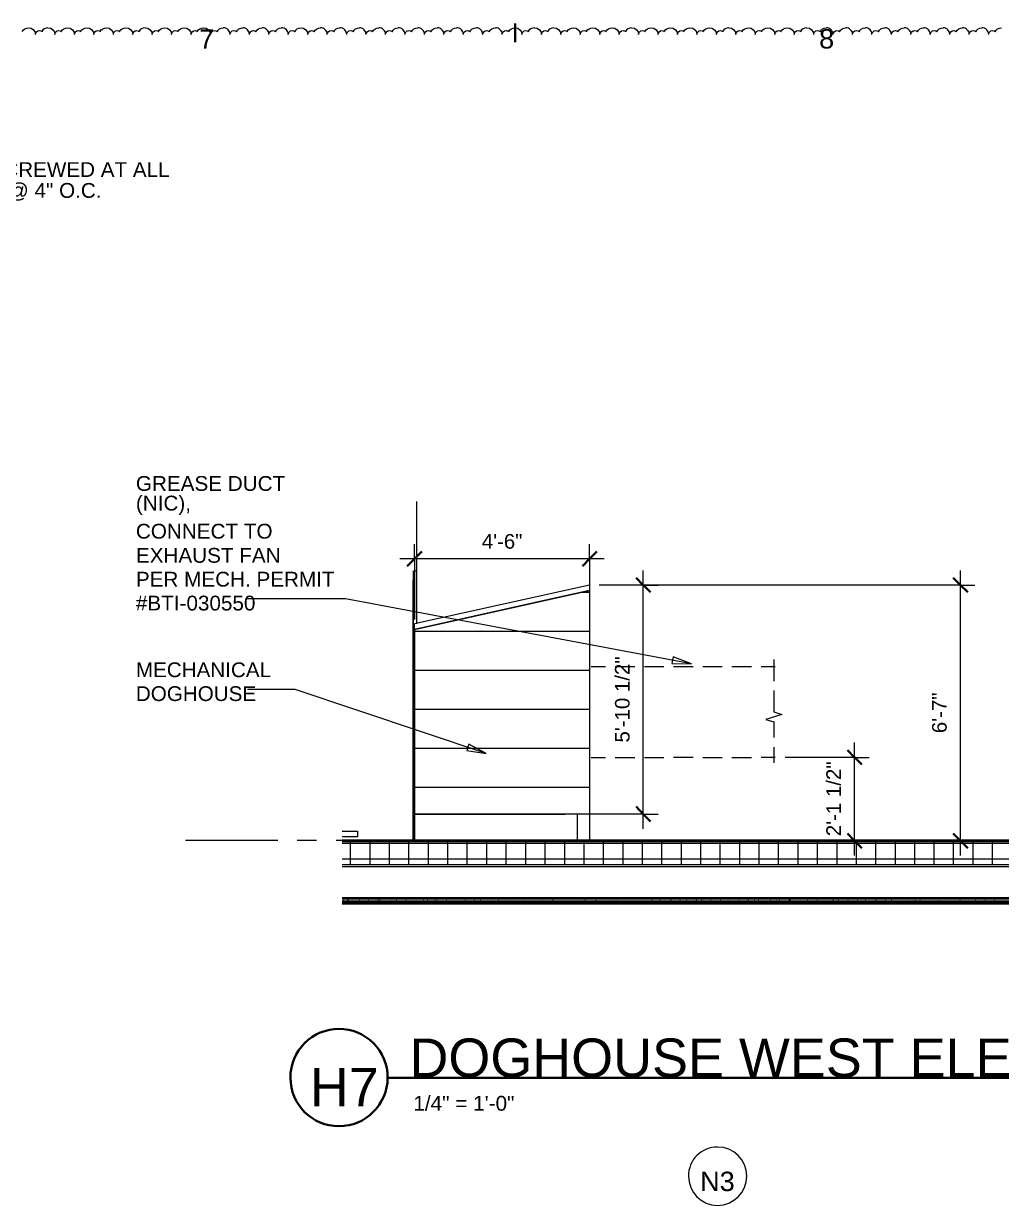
# Model space of a CAD drawing. Header units: inches. Extents: x -293 to 39679, y -468 to 488.
# Drawn here: x 522.5 to 574, y 425.9 to 488 of the extents above; entities that cross this region are included whole.
import ezdxf

# ---------------------------------------------------------------- set-up
doc = ezdxf.new("R2010")
doc.units = ezdxf.units.IN
doc.header["$MEASUREMENT"] = 0
doc.layers.add('PDF_Geometry', color=7, linetype='Continuous')
doc.layers.add('PDF_Text', color=7, linetype='Continuous')
doc.styles.add('PDF Arial', font='arial.ttf')

msp = doc.modelspace()

# ---------------------------------------------------------------- linework, layer by layer
at = {"layer": 'PDF_Geometry', "lineweight": 40}
for points in [[(548.39304, 488.04051), (548.39304, 487.05797)], [(543.09826, 459.89569), (542.70369, 459.514)], [(543.09944, 459.89591), (543.48169, 460.27816)], [(552.30718, 459.89569), (551.92549, 459.514)], [(552.30726, 459.89591), (552.68951, 460.27816)], [(555.13087, 458.51764), (554.74903, 458.89949)], [(571.81603, 458.51892), (571.43355, 458.89976)], [(555.13302, 458.51925), (555.51431, 458.13795)], [(571.81711, 458.51894), (572.1985, 458.13755)], [(566.25022, 449.45959), (565.86773, 449.84208)], [(566.25124, 449.46055), (566.63269, 449.07909)], [(555.13194, 446.47321), (554.75043, 446.86852)], [(555.13231, 446.47258), (555.51441, 446.09049)], [(566.25022, 445.06811), (565.86773, 445.44901)], [(566.25124, 445.06744), (566.63269, 444.68599)], [(571.81603, 445.06667), (571.43355, 445.44916)], [(571.81711, 445.06703), (572.1985, 444.68564)], [(541.67943, 432.61137), (587.73519, 432.61137)]]:
    msp.add_lwpolyline(points, dxfattribs=at)
at = {"layer": 'PDF_Geometry', "lineweight": 18}
for points in [[(523.15466, 487.46578), (523.15466, 487.46578)], [(523.15516, 487.46657), (523.15516, 487.46657)], [(524.1774, 487.46657), (524.1774, 487.46657)], [(524.17744, 487.46578), (524.17744, 487.46578)], [(525.20021, 487.46578), (525.20021, 487.46578)], [(525.20143, 487.46657), (525.20143, 487.46657)], [(526.22298, 487.46578), (526.22298, 487.46578)], [(526.22367, 487.46657), (526.22367, 487.46657)], [(527.24575, 487.46578), (527.24575, 487.46578)], [(527.2477, 487.46657), (527.2477, 487.46657)], [(528.26995, 487.46657), (528.26995, 487.46657)], [(528.2703, 487.46578), (528.2703, 487.46578)], [(529.29307, 487.46578), (529.29307, 487.46578)], [(529.29397, 487.46657), (529.29397, 487.46657)], [(530.31584, 487.46578), (530.31584, 487.46578)], [(530.31622, 487.46657), (530.31622, 487.46657)], [(531.33861, 487.46578), (531.33861, 487.46578)], [(531.34025, 487.46657), (531.34025, 487.46657)], [(532.36138, 487.46578), (532.36138, 487.46578)], [(532.36249, 487.46657), (532.36249, 487.46657)], [(533.38594, 487.46578), (533.38594, 487.46578)], [(533.38652, 487.46657), (533.38652, 487.46657)], [(534.40871, 487.46578), (534.40871, 487.46578)], [(534.40877, 487.46657), (534.40877, 487.46657)], [(535.43148, 487.46578), (535.43148, 487.46578)], [(535.43279, 487.46657), (535.43279, 487.46657)], [(536.45425, 487.46578), (536.45425, 487.46578)], [(536.45504, 487.46657), (536.45504, 487.46657)], [(537.4788, 487.46578), (537.4788, 487.46578)], [(537.47907, 487.46657), (537.47907, 487.46657)], [(538.50131, 487.46657), (538.50131, 487.46657)], [(538.50157, 487.46578), (538.50157, 487.46578)], [(539.52434, 487.46578), (539.52434, 487.46578)], [(539.52534, 487.46657), (539.52534, 487.46657)], [(540.54711, 487.46578), (540.54711, 487.46578)], [(540.54759, 487.46657), (540.54759, 487.46657)], [(541.56989, 487.46578), (541.56989, 487.46578)], [(541.57161, 487.46657), (541.57161, 487.46657)], [(542.59386, 487.46657), (542.59386, 487.46657)], [(542.59444, 487.46578), (542.59444, 487.46578)], [(543.61721, 487.46578), (543.61721, 487.46578)], [(543.61789, 487.46657), (543.61789, 487.46657)], [(544.63998, 487.46578), (544.63998, 487.46578)], [(544.64013, 487.46657), (544.64013, 487.46657)], [(545.66275, 487.46578), (545.66275, 487.46578)], [(545.66416, 487.46657), (545.66416, 487.46657)], [(546.68552, 487.46578), (546.68552, 487.46578)], [(546.68641, 487.46657), (546.68641, 487.46657)], [(547.71007, 487.46578), (547.71007, 487.46578)], [(547.71043, 487.46657), (547.71043, 487.46657)], [(548.74693, 487.46657), (548.74693, 487.46657)], [(548.7471, 487.46578), (548.7471, 487.46578)], [(549.76987, 487.46578), (549.76987, 487.46578)], [(549.77095, 487.46657), (549.77095, 487.46657)], [(550.79264, 487.46578), (550.79264, 487.46578)], [(550.7932, 487.46657), (550.7932, 487.46657)], [(551.81541, 487.46578), (551.81541, 487.46578)], [(551.81723, 487.46657), (551.81723, 487.46657)], [(552.83818, 487.46578), (552.83818, 487.46578)], [(552.83947, 487.46657), (552.83947, 487.46657)], [(553.86273, 487.46578), (553.86273, 487.46578)], [(553.8635, 487.46657), (553.8635, 487.46657)], [(554.88551, 487.46578), (554.88551, 487.46578)], [(554.88575, 487.46657), (554.88575, 487.46657)], [(555.90828, 487.46578), (555.90828, 487.46578)], [(555.90977, 487.46657), (555.90977, 487.46657)], [(556.93105, 487.46578), (556.93105, 487.46578)], [(556.93202, 487.46657), (556.93202, 487.46657)], [(557.95382, 487.46578), (557.95382, 487.46578)], [(557.95605, 487.46657), (557.95605, 487.46657)], [(558.97829, 487.46657), (558.97829, 487.46657)], [(558.97837, 487.46578), (558.97837, 487.46578)], [(560.00114, 487.46578), (560.00114, 487.46578)], [(560.00232, 487.46657), (560.00232, 487.46657)], [(561.02391, 487.46578), (561.02391, 487.46578)], [(561.02457, 487.46657), (561.02457, 487.46657)], [(562.04668, 487.46578), (562.04668, 487.46578)], [(562.04859, 487.46657), (562.04859, 487.46657)], [(563.07084, 487.46657), (563.07084, 487.46657)], [(563.07124, 487.46578), (563.07124, 487.46578)], [(564.09401, 487.46578), (564.09401, 487.46578)], [(564.09487, 487.46657), (564.09487, 487.46657)], [(565.11678, 487.46578), (565.11678, 487.46578)], [(565.11711, 487.46657), (565.11711, 487.46657)], [(566.13955, 487.46578), (566.13955, 487.46578)], [(566.14114, 487.46657), (566.14114, 487.46657)], [(567.16232, 487.46578), (567.16232, 487.46578)], [(567.16339, 487.46657), (567.16339, 487.46657)], [(568.18687, 487.46578), (568.18687, 487.46578)], [(568.18741, 487.46657), (568.18741, 487.46657)], [(569.20964, 487.46578), (569.20964, 487.46578)], [(569.20966, 487.46657), (569.20966, 487.46657)], [(570.23241, 487.46578), (570.23241, 487.46578)], [(570.23369, 487.46657), (570.23369, 487.46657)], [(571.25518, 487.46578), (571.25518, 487.46578)], [(571.25593, 487.46657), (571.25593, 487.46657)], [(572.27796, 487.46578), (572.27796, 487.46578)], [(572.27996, 487.46657), (572.27996, 487.46657)], [(573.30221, 487.46657), (573.30221, 487.46657)], [(573.30251, 487.46578), (573.30251, 487.46578)], [(543.19509, 462.91106), (543.19509, 456.4845)], [(543.09961, 456.1856), (552.30779, 458.23239)], [(552.30857, 458.51925), (543.09988, 456.4734)], [(552.30779, 458.23239), (551.02594, 457.96034)], [(552.30779, 458.23239), (552.30779, 446.47332)], [(552.30857, 458.51925), (552.30857, 458.23248)], [(551.02576, 457.95888), (543.09974, 456.186)], [(543.09849, 456.18515), (543.09849, 456.47126)], [(543.10092, 456.18663), (543.10092, 446.47272)], [(552.30773, 454.20758), (552.30773, 449.43346)], [(551.66568, 446.47148), (543.09884, 446.47148)], [(543.09884, 446.47148), (543.09884, 445.0671)], [(543.09884, 446.47148), (551.02386, 446.47148)], [(552.30751, 446.47148), (551.02386, 446.47148)], [(551.66568, 445.0671), (551.66568, 446.47148)], [(552.30751, 446.47148), (552.30751, 445.0671)], [(539.29406, 445.58646), (540.09959, 445.58646)], [(540.09959, 445.58646), (540.09959, 445.28648)], [(540.09859, 445.28627), (539.29405, 445.28627)], [(585.73083, 445.05407), (539.29412, 445.05407)], [(585.73083, 445.01279), (539.29412, 445.01279)], [(585.73083, 443.8123), (539.29412, 443.8123)], [(585.73083, 443.70394), (539.29412, 443.70394)], [(585.73083, 442.08035), (539.29412, 442.08035)], [(585.73083, 441.99779), (539.29412, 441.99779)], [(585.73083, 441.88944), (539.29412, 441.88944)]]:
    msp.add_lwpolyline(points, dxfattribs=at)
at = {"layer": 'PDF_Geometry', "lineweight": 9}
for points in [[(543.09962, 459.89663), (543.09962, 460.66063)], [(552.30791, 459.89663), (552.30791, 460.66063)], [(553.07056, 459.89569), (542.322, 459.89569)], [(543.09826, 459.89569), (543.09826, 456.70365)], [(552.30718, 459.89569), (552.30718, 454.72594)], [(543.03172, 445.10746), (543.03172, 459.26862)], [(543.03172, 459.26862), (543.1956, 459.26862)], [(543.1956, 459.26862), (543.1956, 456.48587)], [(555.13139, 445.70815), (555.13139, 459.28196)], [(571.81603, 444.30334), (571.81603, 459.28224)], [(543.03069, 445.10785), (543.03069, 458.76385)], [(571.81603, 458.51892), (552.8129, 458.51892)], [(555.13302, 458.51925), (552.81322, 458.51925)], [(555.13302, 458.51925), (555.91002, 458.51925)], [(571.81709, 458.51953), (572.58097, 458.51953)], [(538.47309, 457.79433), (534.27135, 457.79433)], [(539.47001, 457.79433), (538.47309, 457.79433)], [(557.66852, 454.38341), (539.47001, 457.79433)], [(535.19991, 453.03349), (534.31376, 453.03349)], [(536.80911, 453.03349), (535.19991, 453.03349)], [(546.86421, 449.66453), (536.80911, 453.03349)], [(566.25022, 444.30313), (566.25022, 450.23738)], [(566.25022, 449.45959), (562.59493, 449.45959)], [(566.24892, 449.45828), (567.01293, 449.45828)], [(555.13194, 446.47321), (552.17177, 446.47321)], [(555.13252, 446.47329), (555.91022, 446.47329)], [(531.03937, 445.10838), (535.89663, 445.10838)], [(536.91946, 445.10838), (537.94228, 445.10838)], [(538.96662, 445.10838), (543.0579, 445.10838)], [(543.03207, 445.10838), (543.09894, 445.10838)], [(543.03207, 445.10838), (543.09894, 445.10838)], [(544.08224, 445.10838), (545.10507, 445.10838)], [(546.12789, 445.10838), (550.22069, 445.10838)], [(551.24351, 445.10838), (552.26633, 445.10838)], [(553.29005, 445.10778), (557.38228, 445.10778)], [(558.40564, 445.10681), (559.42804, 445.10681)], [(560.46533, 445.10864), (564.55802, 445.10864)], [(565.58135, 445.10734), (566.60378, 445.10734)], [(566.25022, 445.06811), (566.22301, 445.06811)], [(566.24892, 445.06681), (567.01293, 445.06681)], [(567.62737, 445.1085), (571.72041, 445.1085)], [(571.81603, 445.06667), (571.78824, 445.06667)], [(571.81709, 445.06801), (572.58097, 445.06801)], [(572.7437, 445.10798), (573.76618, 445.10798)]]:
    msp.add_lwpolyline(points, dxfattribs=at)
at = {"layer": 'PDF_Geometry', "color": 8, "lineweight": 9, "true_color": 0x7f7f7f}
for points in [[(551.83014, 458.13678), (552.30846, 458.13678)], [(543.10039, 456.09101), (551.02672, 456.09101)], [(551.02672, 456.09101), (552.30916, 456.09101)], [(543.09868, 454.04303), (551.02526, 454.04303)], [(551.02526, 454.04303), (552.30699, 454.04303)], [(543.09873, 451.99726), (551.0246, 451.99726)], [(551.0246, 451.99726), (552.30705, 451.99726)], [(543.1007, 449.93816), (551.02601, 449.93816)], [(551.02601, 449.93816), (552.30893, 449.93816)], [(543.09876, 447.89017), (551.02434, 447.89017)], [(551.02434, 447.89017), (552.30609, 447.89017)]]:
    msp.add_lwpolyline(points, dxfattribs=at)
at = {"layer": 'PDF_Geometry', "lineweight": 9}
for points in [[(557.66787, 454.38447), (556.69997, 454.75237), (556.63207, 454.39711)], [(546.86481, 449.66448), (545.95141, 450.15608), (545.84131, 449.81491)]]:
    msp.add_lwpolyline(points, close=True, dxfattribs=at)
at = {"layer": 'PDF_Geometry', "color": 253, "lineweight": 9, "true_color": 0xa9a9a9}
for points in [[(561.99401, 454.60339), (561.99401, 453.47035)], [(552.38854, 454.23426), (553.14019, 454.23426)], [(553.65862, 454.23426), (554.6813, 454.23426)], [(555.18555, 454.23426), (556.20823, 454.23426)], [(556.72666, 454.23426), (557.75092, 454.23426)], [(558.25517, 454.23426), (559.27785, 454.23426)], [(559.79628, 454.23426), (560.82054, 454.23426)], [(561.32479, 454.23426), (562.07486, 454.23426)], [(561.99414, 452.96638), (561.99414, 451.84706)], [(561.99404, 451.84816), (562.41664, 451.71097)], [(561.57066, 451.45192), (561.99414, 451.32912)], [(562.41664, 451.71097), (561.57143, 451.45236)], [(561.99414, 451.32912), (561.99414, 450.5105)], [(561.99414, 449.99256), (561.99414, 449.17393)], [(552.38897, 449.46007), (553.14057, 449.46007)], [(553.65864, 449.46007), (554.68087, 449.46007)], [(555.18657, 449.46007), (556.2088, 449.46007)], [(556.72801, 449.4605), (557.75141, 449.4605)], [(558.2557, 449.45994), (559.27906, 449.45994)], [(559.79675, 449.45889), (560.82005, 449.45889)], [(561.32682, 449.46096), (562.07642, 449.46096)]]:
    msp.add_lwpolyline(points, dxfattribs=at)
at = {"layer": 'PDF_Geometry', "lineweight": 53}
for points in [[(539.29412, 445.06783), (585.73083, 445.06783)], [(585.73083, 441.79312), (539.29412, 441.79312)]]:
    msp.add_lwpolyline(points, dxfattribs=at)
at = {"layer": 'PDF_Geometry', "color": 250, "lineweight": 9, "true_color": 0x191919}
for points in [[(585.73083, 444.93196), (539.29412, 444.93196)], [(539.73026, 443.81258), (539.73026, 445.01276)], [(540.75268, 443.81258), (540.75268, 445.01276)], [(541.77663, 443.81258), (541.77663, 445.01276)], [(542.79905, 443.81258), (542.79905, 445.01276)], [(543.823, 443.81258), (543.823, 445.01276)], [(544.84543, 443.81258), (544.84543, 445.01276)], [(545.86937, 443.81258), (545.86937, 445.01276)], [(546.8918, 443.81258), (546.8918, 445.01276)], [(547.91574, 443.81258), (547.91574, 445.01276)], [(548.95184, 443.81258), (548.95184, 445.01276)], [(549.97579, 443.81258), (549.97579, 445.01276)], [(550.99822, 443.81258), (550.99822, 445.01276)], [(552.02064, 443.81258), (552.02064, 445.01276)], [(553.04393, 443.81179), (553.04393, 445.01209)], [(554.06681, 443.812), (554.06681, 445.01115)], [(555.08969, 443.81149), (555.08969, 445.01098)], [(556.1148, 443.81255), (556.1148, 445.01389)], [(557.13768, 443.81244), (557.13768, 445.01405)], [(558.16056, 443.81191), (558.16056, 445.01375)], [(559.18344, 443.81262), (559.18344, 445.01309)], [(560.20632, 443.81154), (560.20632, 445.01217)], [(561.22921, 443.8119), (561.22921, 445.01264)], [(562.25209, 443.81224), (562.25209, 445.01147)], [(563.27497, 443.81106), (563.27497, 445.0119)], [(564.30007, 443.81373), (564.30007, 445.01299)], [(565.32296, 443.81294), (565.32296, 445.01375)], [(566.34584, 443.81248), (566.34584, 445.01321)], [(567.36872, 443.81245), (567.36872, 445.01307)], [(568.3916, 443.81134), (568.3916, 445.0118)], [(569.41448, 443.81245), (569.41448, 445.01272)], [(570.43737, 443.81102), (570.43737, 445.01269)], [(571.46025, 443.81201), (571.46025, 445.01179)], [(572.48535, 443.81266), (572.48535, 445.01378)], [(573.50823, 443.8122), (573.50823, 445.01299)], [(585.73083, 444.11328), (539.29412, 444.11328)]]:
    msp.add_lwpolyline(points, dxfattribs=at)
at = {"layer": 'PDF_Geometry', "color": 250, "lineweight": 9, "true_color": 0x1e1e1e}
for points in [[(539.36118, 441.98414), (539.37469, 441.98414)], [(539.5247, 441.81959), (539.5382, 441.81959)], [(539.60802, 441.95729), (539.60802, 441.9708)], [(539.71673, 441.88852), (539.71673, 441.87502)], [(540.01508, 441.81959), (540.02857, 441.81959)], [(540.05782, 441.835), (540.05782, 441.8485)], [(540.08563, 441.86184), (540.08563, 441.86184)], [(540.18053, 441.98414), (540.19403, 441.98414)], [(540.50695, 441.81959), (540.52045, 441.81959)], [(540.67123, 441.98414), (540.68474, 441.98414)], [(541.16194, 441.98414), (541.17544, 441.98414)], [(541.27189, 441.94411), (541.25839, 441.93061)], [(541.29785, 441.98397), (541.28435, 441.99748)], [(541.4892, 441.81959), (541.5027, 441.81959)], [(541.48995, 441.99748), (541.48995, 441.99748)], [(541.88645, 441.94395), (541.88645, 441.95746)], [(541.97957, 441.81959), (541.99307, 441.81959)], [(542.1033, 441.88852), (542.1033, 441.88852)], [(542.1033, 441.88852), (542.1033, 441.88852)], [(542.14303, 441.81959), (542.12954, 441.80609)], [(542.14485, 441.98414), (542.15835, 441.98414)], [(542.30799, 441.81959), (542.32149, 441.81959)], [(542.36337, 441.87518), (542.36337, 441.86168)], [(542.58013, 441.92855), (542.58013, 441.92855)], [(542.62148, 441.98397), (542.60797, 441.99748)], [(542.63555, 441.98414), (542.64906, 441.98414)], [(542.94824, 441.91521), (542.94824, 441.9017)], [(542.96269, 441.98414), (542.97619, 441.98414)], [(543.12528, 441.81959), (543.13878, 441.81959)], [(543.57644, 441.97063), (543.56294, 441.98414)], [(543.61716, 441.81959), (543.63065, 441.81959)], [(543.78203, 441.98414), (543.79554, 441.98414)], [(543.79436, 441.91521), (543.79436, 441.91521)], [(544.10753, 441.81959), (544.12103, 441.81959)], [(544.16463, 441.93061), (544.15112, 441.94411)], [(544.27189, 441.90186), (544.27189, 441.90186)], [(544.27274, 441.98414), (544.28624, 441.98414)], [(544.38186, 441.87502), (544.38186, 441.88852)], [(544.6129, 441.81959), (544.59941, 441.81959)], [(544.64137, 441.88852), (544.62786, 441.87502)], [(544.76344, 441.98414), (544.77695, 441.98414)], [(545.08978, 441.81959), (545.10328, 441.81959)], [(545.11711, 441.91504), (545.10361, 441.92855)], [(545.58166, 441.81959), (545.59515, 441.81959)], [(545.74635, 441.98414), (545.75986, 441.98414)], [(545.81466, 441.95746), (545.81466, 441.95746)], [(545.90857, 441.81959), (545.92207, 441.81959)], [(546.07317, 441.9017), (546.05967, 441.91521)], [(546.23706, 441.98414), (546.25056, 441.98414)], [(546.29247, 441.8485), (546.29247, 441.8485)], [(546.56419, 441.98414), (546.5777, 441.98414)], [(546.66075, 441.86168), (546.66075, 441.87518)], [(546.68874, 441.83515), (546.68874, 441.82166)], [(546.72736, 441.81959), (546.74086, 441.81959)], [(546.87732, 441.80609), (546.87732, 441.81959)], [(546.91843, 441.88852), (546.90493, 441.88852)], [(546.90493, 441.88852), (546.90493, 441.88852)], [(547.13807, 441.95746), (547.13807, 441.94395)], [(547.21774, 441.81959), (547.23273, 441.81959)], [(547.38354, 441.98414), (547.39704, 441.98414)], [(547.50407, 441.92855), (547.49057, 441.92855)], [(547.61501, 441.84834), (547.61501, 441.86184)], [(547.70961, 441.81959), (547.72311, 441.81959)], [(547.87424, 441.98414), (547.88775, 441.98414)], [(548.01149, 441.83515), (548.01149, 441.82166)], [(548.12087, 441.95746), (548.12087, 441.95746)], [(548.36494, 441.98414), (548.37845, 441.98414)], [(548.57066, 441.835), (548.57066, 441.8485)], [(548.70536, 441.81959), (548.70536, 441.81959)], [(548.82732, 441.92855), (548.81382, 441.91504)], [(549.18329, 441.90186), (549.18329, 441.90186)], [(549.19723, 441.81959), (549.19723, 441.81959)], [(549.36136, 441.98414), (549.36136, 441.98414)], [(549.52415, 441.81959), (549.52415, 441.81959)], [(549.81155, 441.98414), (549.79804, 441.98414)], [(549.85207, 441.98414), (549.85207, 441.98414)], [(550.17986, 441.98464), (550.17986, 441.98464)], [(550.34441, 441.82145), (550.34441, 441.82145)], [(550.37109, 441.98485), (550.35757, 441.97133)], [(550.39778, 441.94385), (550.39778, 441.95738)], [(550.61569, 441.88756), (550.61569, 441.88756)], [(550.83361, 441.82024), (550.83361, 441.82024)], [(550.99816, 441.98411), (550.99816, 441.98411)], [(551.13381, 441.98351), (551.12024, 441.99707)], [(551.24277, 441.85968), (551.22919, 441.8461)], [(551.32504, 441.81927), (551.32504, 441.81927)], [(551.46291, 441.91705), (551.46291, 441.90346)], [(551.48959, 441.98433), (551.48959, 441.98433)], [(551.69417, 441.97006), (551.68057, 441.97006)], [(551.98102, 441.98411), (551.98102, 441.98411)], [(552.04773, 441.95646), (552.04773, 441.94284)], [(552.08998, 441.97111), (552.07636, 441.98473)], [(552.3079, 441.916), (552.3079, 441.916)], [(552.3079, 441.82056), (552.3079, 441.82056)], [(552.5525, 441.84738), (552.5525, 441.83374)], [(552.67702, 441.9311), (552.66337, 441.94476)], [(552.79932, 441.82133), (552.79932, 441.82133)], [(552.89494, 441.8748), (552.89494, 441.8748)], [(552.92163, 441.83434), (552.92163, 441.82067)], [(552.96165, 441.98323), (552.96165, 441.98323)], [(553.1262, 441.80687), (553.11252, 441.82055)], [(553.1262, 441.82055), (553.1262, 441.82055)], [(553.3708, 441.9417), (553.3708, 441.9417)], [(553.45308, 441.98327), (553.45308, 441.98327)], [(553.63097, 441.91653), (553.61727, 441.93023)], [(553.73993, 441.92939), (553.72622, 441.91568)], [(553.78218, 441.98471), (553.78218, 441.98471)], [(553.94451, 441.81975), (553.94451, 441.81975)], [(554.2447, 441.82031), (554.2447, 441.80657)], [(554.43594, 441.82022), (554.43594, 441.82022)], [(554.58492, 441.9007), (554.57116, 441.91446)], [(554.60049, 441.98478), (554.60049, 441.98478)], [(554.80506, 441.83516), (554.80506, 441.84893)], [(554.91402, 441.99859), (554.91402, 441.99859)], [(554.92736, 441.8203), (554.92736, 441.8203)], [(555.08969, 441.98237), (555.08969, 441.98237)], [(555.17197, 441.86069), (555.17197, 441.87448)], [(555.58065, 441.98255), (555.59446, 441.98255)], [(555.78569, 441.87455), (555.78569, 441.86073)], [(555.90973, 441.82165), (555.92356, 441.82165)], [(556.01918, 441.93032), (556.00534, 441.93032)], [(556.12814, 441.84896), (556.12814, 441.86126)], [(556.2371, 441.99828), (556.2371, 441.98443)], [(556.40113, 441.82062), (556.41499, 441.82062)], [(556.56345, 441.98331), (556.57732, 441.98331)], [(556.604, 441.96922), (556.59013, 441.96922)], [(556.63291, 441.94342), (556.63291, 441.95729)], [(556.72799, 441.82125), (556.74187, 441.82125)], [(557.05485, 441.98473), (557.06874, 441.98473)], [(557.08209, 441.83402), (557.08209, 441.83402)], [(557.10877, 441.87383), (557.10877, 441.85993)], [(557.38171, 441.98392), (557.39562, 441.98392)], [(557.4779, 441.84726), (557.46398, 441.83334)], [(557.54625, 441.8203), (557.56017, 441.8203)], [(557.9293, 441.97204), (557.91536, 441.9581)], [(558.03765, 441.82077), (558.0516, 441.82077)], [(558.19997, 441.98402), (558.21393, 441.98402)], [(558.28286, 441.94366), (558.28286, 441.94366)], [(558.32289, 441.98236), (558.30892, 441.98236)], [(558.52905, 441.82095), (558.54303, 441.82095)], [(558.69137, 441.9839), (558.70536, 441.9839)], [(558.69201, 441.99744), (558.69201, 441.99744)], [(558.80097, 441.84769), (558.78698, 441.8337)], [(558.90993, 441.94191), (558.90993, 441.94191)], [(559.12785, 441.87348), (559.12785, 441.88749)], [(559.15676, 441.82038), (559.15676, 441.80792)], [(559.18277, 441.9835), (559.19678, 441.9835)], [(559.50963, 441.81987), (559.52366, 441.81987)], [(559.64819, 441.98487), (559.63415, 441.99891)], [(560.00103, 441.82077), (560.01509, 441.82077)], [(560.16557, 441.98499), (560.17964, 441.98499)], [(560.34197, 441.88743), (560.32789, 441.88743)], [(560.32789, 441.82018), (560.34197, 441.82018)], [(560.34197, 441.90151), (560.34197, 441.88743)], [(560.56211, 441.95766), (560.56211, 441.94357)], [(560.60213, 441.97097), (560.58804, 441.97097)], [(560.65697, 441.98535), (560.67107, 441.98535)], [(560.82005, 441.90244), (560.82005, 441.91498)], [(560.98383, 441.98492), (560.99794, 441.98492)], [(561.14693, 441.99725), (561.14693, 441.98313)], [(561.14837, 441.8207), (561.1625, 441.8207)], [(561.18918, 441.92937), (561.17506, 441.9435)], [(561.4071, 441.8754), (561.4071, 441.8754)], [(561.43378, 441.83334), (561.43378, 441.8192)], [(561.62502, 441.80683), (561.62502, 441.81941)], [(561.63755, 441.81971), (561.6517, 441.81971)], [(561.66727, 441.88959), (561.65311, 441.87544)], [(561.80209, 441.98453), (561.81625, 441.98453)], [(562.02083, 441.87423), (562.02083, 441.86163)], [(562.14313, 441.91514), (562.12895, 441.91514)], [(562.12895, 441.82062), (562.14313, 441.82062)], [(562.29349, 441.98516), (562.30768, 441.98516)], [(562.47001, 441.98356), (562.47001, 441.98356)], [(562.78489, 441.984), (562.79911, 441.984)], [(562.83913, 441.96991), (562.83913, 441.95728)], [(563.0993, 441.90245), (563.08507, 441.90245)], [(563.11175, 441.82024), (563.12598, 441.82024)], [(563.31722, 441.83387), (563.31722, 441.84811)], [(563.3439, 441.86075), (563.3439, 441.84808)], [(563.60315, 441.82054), (563.61741, 441.82054)], [(563.68635, 441.86202), (563.67208, 441.87629)], [(563.71303, 441.83498), (563.71303, 441.83498)], [(563.76547, 441.98371), (563.77974, 441.98371)], [(563.93001, 441.82064), (563.94429, 441.82064)], [(564.25687, 441.98355), (564.27117, 441.98355)], [(564.58596, 441.98439), (564.60027, 441.98439)], [(564.64029, 441.84721), (564.62598, 441.84721)], [(564.74827, 441.81932), (564.76259, 441.81932)], [(564.8849, 441.91547), (564.8849, 441.90114)], [(565.11838, 441.97136), (565.10404, 441.97136)], [(565.14506, 441.9439), (565.14506, 441.95665)], [(565.23967, 441.8201), (565.25402, 441.8201)], [(565.40422, 441.98445), (565.41857, 441.98445)], [(565.59424, 441.81925), (565.57987, 441.83362)], [(565.73108, 441.82073), (565.74545, 441.82073)], [(565.89562, 441.98481), (565.91, 441.98481)], [(565.99005, 441.84733), (565.97566, 441.84733)], [(566.20797, 441.91414), (566.20797, 441.90134)], [(566.38479, 441.98294), (566.39921, 441.98294)], [(566.5771, 441.88846), (566.5771, 441.87404)], [(566.71388, 441.82158), (566.72831, 441.82158)], [(566.83727, 441.97161), (566.82443, 441.98444)], [(567.01293, 441.99631), (567.01293, 441.99631)], [(567.19083, 441.9972), (567.19083, 441.9972)], [(567.20466, 441.81973), (567.21751, 441.81973)], [(567.3692, 441.9846), (567.38206, 441.9846)], [(567.3954, 441.9842), (567.38254, 441.9842)], [(567.42209, 441.94159), (567.40923, 441.94159)], [(567.53375, 441.82139), (567.54661, 441.82139)], [(567.64223, 441.87514), (567.64223, 441.88963)], [(567.86061, 441.98446), (567.87349, 441.98446)], [(567.90017, 441.88854), (567.88729, 441.87404)], [(568.147, 441.98463), (568.147, 441.98463)], [(568.18747, 441.98433), (568.20037, 441.98433)], [(568.2693, 441.8614), (568.2564, 441.8485)], [(568.35201, 441.82126), (568.36492, 441.82126)], [(568.84341, 441.82061), (568.85635, 441.82061)], [(569.00573, 441.98415), (569.01867, 441.98415)], [(569.10095, 441.96988), (569.10095, 441.96988)], [(569.33221, 441.90099), (569.31925, 441.91557)], [(569.33482, 441.82149), (569.34777, 441.82149)], [(569.44117, 441.94199), (569.44117, 441.92903)], [(569.49714, 441.98315), (569.5101, 441.98315)], [(569.66131, 441.99834), (569.66131, 441.98537)], [(569.70134, 441.92999), (569.68836, 441.92999)], [(569.91925, 441.86059), (569.91925, 441.87519)], [(569.98854, 441.9837), (570.00153, 441.9837)], [(570.13717, 441.80535), (570.13717, 441.81997)], [(570.3154, 441.81936), (570.32841, 441.81936)], [(570.53298, 441.87472), (570.53298, 441.86008)], [(570.65528, 441.91426), (570.64226, 441.91426)], [(570.76647, 441.93046), (570.75344, 441.91744)], [(570.80681, 441.82006), (570.81983, 441.82006)], [(570.97135, 441.98463), (570.98438, 441.98463)], [(571.13337, 441.91478), (571.12033, 441.90174)], [(571.13367, 441.81945), (571.14671, 441.81945)], [(571.46275, 441.98502), (571.47581, 441.98502)], [(571.61146, 441.88922), (571.59839, 441.90228)], [(571.78961, 441.98476), (571.80269, 441.98476)], [(571.82937, 441.83436), (571.82937, 441.84743)], [(571.93833, 441.9981), (571.93833, 441.9981)], [(571.95193, 441.81979), (571.96502, 441.81979)], [(572.1985, 441.86201), (572.18541, 441.86201)], [(572.4431, 441.90264), (572.4431, 441.8879)], [(572.44334, 441.81983), (572.45645, 441.81983)], [(572.60788, 441.98355), (572.621, 441.98355)], [(572.81223, 441.87475), (572.81223, 441.87475)], [(572.93474, 441.81984), (572.94787, 441.81984)], [(573.09928, 441.98496), (573.11242, 441.98496)], [(573.15245, 441.83425), (573.13931, 441.84739)], [(573.59069, 441.98472), (573.60385, 441.98472)], [(573.65722, 441.94287), (573.65722, 441.95603)], [(573.91755, 441.82151), (573.93073, 441.82151)], [(540.64257, 441.79275), (540.64257, 441.80625)], [(541.59838, 441.7929), (541.59838, 441.7929)], [(543.4542, 441.80625), (543.4542, 441.79275)], [(543.82207, 441.7929), (543.82207, 441.7929)], [(548.37867, 441.80625), (548.36518, 441.79275)], [(549.15543, 441.79275), (549.15543, 441.80625)], [(549.70126, 441.80625), (549.68777, 441.79275)], [(550.11092, 441.79265), (550.11092, 441.79265)], [(552.33458, 441.79244), (552.33458, 441.79244)], [(554.61383, 441.80675), (554.60007, 441.79299)], [(555.38988, 441.80557), (555.38988, 441.80557)], [(556.89085, 441.80567), (556.87697, 441.80567)], [(557.66913, 441.79281), (557.66913, 441.80674)], [(563.90426, 441.79391), (563.90426, 441.80818)], [(565.75879, 441.79332), (565.75879, 441.79332)], [(566.18129, 441.79313), (566.18129, 441.79313)], [(570.31506, 441.80706), (570.31506, 441.80706)], [(571.63814, 441.80592), (571.62507, 441.79285)], [(572.41642, 441.79302), (572.41642, 441.80777)]]:
    msp.add_lwpolyline(points, dxfattribs=at)
at = {"layer": 'PDF_Geometry', "lineweight": 18}
for centre, radius, start, end in [((523.80321, 487.45241), 0.36799, 89.1606115, 151.1972524), ((528.92002, 487.45038), 0.37001, 89.3478407, 151.0100231), ((533.03388, 487.4683), 0.35207, 359.5889239, 90.4110761), ((534.05665, 487.4683), 0.35207, 359.5889239, 90.4110761), ((535.07942, 487.4683), 0.35207, 359.5889239, 90.4110761), ((536.10219, 487.4683), 0.35207, 359.5889239, 90.4110761), ((538.14951, 487.4683), 0.35207, 359.5889239, 90.4110761), ((539.17229, 487.4683), 0.35207, 359.5889239, 90.4110761), ((540.19506, 487.4683), 0.35207, 359.5889239, 90.4110761), ((541.21893, 487.46941), 0.35097, 359.4071101, 90.5928899), ((542.24238, 487.4683), 0.35207, 359.5889239, 90.4110761), ((543.26515, 487.4683), 0.35207, 359.5889239, 90.4110761), ((544.28792, 487.4683), 0.35207, 359.5889239, 90.4110761), ((545.31069, 487.4683), 0.35207, 359.5889239, 90.4110761), ((546.33457, 487.46941), 0.35097, 359.4071101, 90.5928899), ((547.35802, 487.4683), 0.35207, 359.5889239, 90.4110761), ((549.39564, 487.45241), 0.36799, 89.1606115, 151.1972524), ((550.41959, 487.45038), 0.37001, 89.3478407, 151.0100231), ((554.51246, 487.45038), 0.37001, 89.3478407, 151.0100231), ((559.62809, 487.45038), 0.37001, 89.3478407, 151.0100231), ((563.71978, 487.45241), 0.36799, 89.1606115, 151.1972524), ((564.76472, 487.4683), 0.35207, 359.5889239, 90.4110761), ((565.78749, 487.4683), 0.35207, 359.5889239, 90.4110761), ((566.81137, 487.46941), 0.35097, 359.4071101, 90.5928899), ((567.83481, 487.4683), 0.35207, 359.5889239, 90.4110761), ((568.85758, 487.4683), 0.35207, 359.5889239, 90.4110761), ((569.88036, 487.4683), 0.35207, 359.5889239, 90.4110761), ((570.90313, 487.4683), 0.35207, 359.5889239, 90.4110761), ((571.927, 487.46941), 0.35097, 359.4071101, 90.5928899), ((572.95045, 487.4683), 0.35207, 359.5889239, 90.4110761)]:
    msp.add_arc(centre, radius, start, end, dxfattribs=at)
at = {"layer": 'PDF_Geometry', "lineweight": 40}
for centre, radius, start, end in [((539.10419, 432.63937), 2.53818, 89.7301325, 180.302636), ((539.13118, 432.62791), 2.54966, 359.9562672, 90.3378081), ((539.12222, 432.61813), 2.55703, 180.1259804, 269.8740196), ((539.10444, 432.63781), 2.57673, 270.2702697, 359.4374884)]:
    msp.add_arc(centre, radius, start, end, dxfattribs=at)
at = {"layer": 'PDF_Geometry', "color": 253, "lineweight": 9, "true_color": 0xa9a9a9}
for centre, radius, start, end in [((559.03142, 427.44384), 1.52606, 89.9271064, 180.0728936), ((559.03835, 427.43278), 1.53713, 0.3397755, 90.1861382), ((559.04213, 427.43813), 1.53678, 179.8594966, 269.6727854), ((559.02765, 427.44918), 1.54782, 270.2113801, 359.7304221)]:
    msp.add_arc(centre, radius, start, end, dxfattribs=at)
at = {"layer": 'PDF_Geometry', "lineweight": 18}
for points in [[(522.45797, 487.62971), (522.52568, 487.75265), (522.64863, 487.82036), (522.78583, 487.82036)], [(522.78583, 487.82036), (522.99074, 487.82036), (523.15466, 487.67069), (523.15466, 487.46578)], [(523.8086, 487.82036), (524.01351, 487.82036), (524.17744, 487.67069), (524.17744, 487.46578)], [(524.50529, 487.62971), (524.573, 487.75265), (524.69595, 487.82036), (524.83137, 487.82036)], [(524.83137, 487.82036), (525.03628, 487.82036), (525.20021, 487.67069), (525.20021, 487.46578)], [(525.52806, 487.62971), (525.59577, 487.75265), (525.71872, 487.82036), (525.85414, 487.82036)], [(525.85414, 487.82036), (526.05905, 487.82036), (526.22298, 487.67069), (526.22298, 487.46578)], [(526.55083, 487.62971), (526.61854, 487.75265), (526.74149, 487.82036), (526.87869, 487.82036)], [(526.87869, 487.82036), (527.0836, 487.82036), (527.24575, 487.67069), (527.24575, 487.46578)], [(527.57361, 487.62971), (527.64131, 487.75265), (527.76426, 487.82036), (527.90146, 487.82036)], [(527.90146, 487.82036), (528.10637, 487.82036), (528.2703, 487.67069), (528.2703, 487.46578)], [(528.92423, 487.82036), (529.12914, 487.82036), (529.29307, 487.67069), (529.29307, 487.46578)], [(529.62093, 487.62971), (529.68864, 487.75265), (529.81158, 487.82036), (529.947, 487.82036)], [(529.947, 487.82036), (530.15191, 487.82036), (530.31584, 487.67069), (530.31584, 487.46578)], [(530.6437, 487.62971), (530.71141, 487.75265), (530.83436, 487.82036), (530.97156, 487.82036)], [(530.97156, 487.82036), (531.17468, 487.82036), (531.33861, 487.67069), (531.33861, 487.46578)], [(531.66647, 487.62971), (531.73418, 487.75265), (531.85713, 487.82036), (531.99433, 487.82036)], [(531.99433, 487.82036), (532.19924, 487.82036), (532.36138, 487.67069), (532.36138, 487.46578)], [(532.7035, 487.61545), (532.75695, 487.75265), (532.8799, 487.82036), (533.03135, 487.82036)], [(533.72627, 487.61545), (533.7815, 487.75265), (533.90445, 487.82036), (534.05412, 487.82036)], [(534.74904, 487.61545), (534.80427, 487.75265), (534.92722, 487.82036), (535.07689, 487.82036)], [(535.77359, 487.61545), (535.82704, 487.75265), (535.94999, 487.82036), (536.09966, 487.82036)], [(536.79636, 487.61545), (536.84982, 487.75265), (536.97276, 487.82036), (537.12244, 487.82036)], [(537.12244, 487.82036), (537.31487, 487.82036), (537.4788, 487.67069), (537.4788, 487.46578)], [(537.81913, 487.61545), (537.87437, 487.75265), (537.99553, 487.82036), (538.14699, 487.82036)], [(538.8419, 487.61545), (538.89714, 487.75265), (539.02009, 487.82036), (539.16976, 487.82036)], [(539.86467, 487.61545), (539.91991, 487.75265), (540.04286, 487.82036), (540.19253, 487.82036)], [(540.88923, 487.61545), (540.94268, 487.75265), (541.06563, 487.82036), (541.2153, 487.82036)], [(541.912, 487.61545), (541.96545, 487.75265), (542.0884, 487.82036), (542.23985, 487.82036)], [(542.93477, 487.61545), (542.99, 487.75265), (543.11295, 487.82036), (543.26262, 487.82036)], [(543.95754, 487.61545), (544.01277, 487.75265), (544.13572, 487.82036), (544.2854, 487.82036)], [(544.98031, 487.61545), (545.03555, 487.75265), (545.15849, 487.82036), (545.30817, 487.82036)], [(546.00486, 487.61545), (546.05832, 487.75265), (546.18126, 487.82036), (546.33094, 487.82036)], [(547.02763, 487.61545), (547.08109, 487.75265), (547.20403, 487.82036), (547.35549, 487.82036)], [(548.0504, 487.62971), (548.11811, 487.75265), (548.24106, 487.82036), (548.37826, 487.82036)], [(548.37826, 487.82036), (548.58317, 487.82036), (548.7471, 487.67069), (548.7471, 487.46578)], [(549.40103, 487.82036), (549.60594, 487.82036), (549.76987, 487.67069), (549.76987, 487.46578)], [(550.4238, 487.82036), (550.62871, 487.82036), (550.79264, 487.67069), (550.79264, 487.46578)], [(551.1205, 487.62971), (551.18821, 487.75265), (551.31115, 487.82036), (551.44657, 487.82036)], [(551.44657, 487.82036), (551.65148, 487.82036), (551.81541, 487.67069), (551.81541, 487.46578)], [(552.14327, 487.62971), (552.21098, 487.75265), (552.33392, 487.82036), (552.47113, 487.82036)], [(552.47113, 487.82036), (552.67604, 487.82036), (552.83818, 487.67069), (552.83818, 487.46578)], [(553.16604, 487.62971), (553.23375, 487.75265), (553.3567, 487.82036), (553.4939, 487.82036)], [(553.4939, 487.82036), (553.69881, 487.82036), (553.86273, 487.67069), (553.86273, 487.46578)], [(554.51667, 487.82036), (554.72158, 487.82036), (554.88551, 487.67069), (554.88551, 487.46578)], [(555.21336, 487.62971), (555.28107, 487.75265), (555.40402, 487.82036), (555.53944, 487.82036)], [(555.53944, 487.82036), (555.74435, 487.82036), (555.90828, 487.67069), (555.90828, 487.46578)], [(556.23613, 487.62971), (556.30384, 487.75265), (556.42679, 487.82036), (556.56399, 487.82036)], [(556.56399, 487.82036), (556.76712, 487.82036), (556.93105, 487.67069), (556.93105, 487.46578)], [(557.2589, 487.62971), (557.32661, 487.75265), (557.44956, 487.82036), (557.58676, 487.82036)], [(557.58676, 487.82036), (557.79167, 487.82036), (557.95382, 487.67069), (557.95382, 487.46578)], [(558.28168, 487.62971), (558.34938, 487.75265), (558.47233, 487.82036), (558.60953, 487.82036)], [(558.60953, 487.82036), (558.81444, 487.82036), (558.97837, 487.67069), (558.97837, 487.46578)], [(559.6323, 487.82036), (559.83721, 487.82036), (560.00114, 487.67069), (560.00114, 487.46578)], [(560.329, 487.62971), (560.39671, 487.75265), (560.51965, 487.82036), (560.65507, 487.82036)], [(560.65507, 487.82036), (560.85998, 487.82036), (561.02391, 487.67069), (561.02391, 487.46578)], [(561.35177, 487.62971), (561.41948, 487.75265), (561.54243, 487.82036), (561.67963, 487.82036)], [(561.67963, 487.82036), (561.88275, 487.82036), (562.04668, 487.67069), (562.04668, 487.46578)], [(562.37454, 487.62971), (562.44225, 487.75265), (562.5652, 487.82036), (562.7024, 487.82036)], [(562.7024, 487.82036), (562.90731, 487.82036), (563.07124, 487.67069), (563.07124, 487.46578)], [(563.72517, 487.82036), (563.93008, 487.82036), (564.09401, 487.67069), (564.09401, 487.46578)], [(564.43434, 487.61545), (564.48957, 487.75265), (564.61252, 487.82036), (564.76219, 487.82036)], [(565.45711, 487.61545), (565.51234, 487.75265), (565.63529, 487.82036), (565.78496, 487.82036)], [(566.48166, 487.61545), (566.53511, 487.75265), (566.65806, 487.82036), (566.80773, 487.82036)], [(567.50443, 487.61545), (567.55789, 487.75265), (567.68083, 487.82036), (567.83229, 487.82036)], [(568.5272, 487.61545), (568.58244, 487.75265), (568.70538, 487.82036), (568.85506, 487.82036)], [(569.54997, 487.61545), (569.60521, 487.75265), (569.72816, 487.82036), (569.87783, 487.82036)], [(570.57274, 487.61545), (570.62798, 487.75265), (570.75093, 487.82036), (570.9006, 487.82036)], [(571.5973, 487.61545), (571.65075, 487.75265), (571.7737, 487.82036), (571.92337, 487.82036)], [(572.62007, 487.61545), (572.67352, 487.75265), (572.79647, 487.82036), (572.94792, 487.82036)], [(573.64284, 487.61545), (573.69807, 487.75265), (573.82102, 487.82036), (573.97069, 487.82036)], [(523.15516, 487.46657), (523.15516, 487.58946), (523.23708, 487.67138), (523.35996, 487.67138)], [(523.35996, 487.67138), (523.40092, 487.67138), (523.45435, 487.65713), (523.49531, 487.63042)], [(524.1774, 487.46657), (524.1774, 487.58946), (524.25932, 487.67138), (524.38221, 487.67138)], [(524.38221, 487.67138), (524.42317, 487.67138), (524.47838, 487.65713), (524.51934, 487.63042)], [(525.20143, 487.46657), (525.20143, 487.58946), (525.28335, 487.67138), (525.40623, 487.67138)], [(525.40623, 487.67138), (525.44719, 487.67138), (525.50062, 487.65713), (525.54158, 487.63042)], [(526.22367, 487.46657), (526.22367, 487.58946), (526.3056, 487.67138), (526.42848, 487.67138)], [(526.42848, 487.67138), (526.46944, 487.67138), (526.52465, 487.65713), (526.56561, 487.63042)], [(527.2477, 487.46657), (527.2477, 487.58946), (527.32962, 487.67138), (527.45251, 487.67138)], [(527.45251, 487.67138), (527.49347, 487.67138), (527.5469, 487.65713), (527.58786, 487.63042)], [(528.26995, 487.46657), (528.26995, 487.58946), (528.35187, 487.67138), (528.47475, 487.67138)], [(528.47475, 487.67138), (528.51571, 487.67138), (528.57092, 487.65713), (528.61188, 487.63042)], [(529.29397, 487.46657), (529.29397, 487.58946), (529.3759, 487.67138), (529.49878, 487.67138)], [(529.49878, 487.67138), (529.53974, 487.67138), (529.59317, 487.65713), (529.63413, 487.63042)], [(530.31622, 487.46657), (530.31622, 487.58946), (530.39814, 487.67138), (530.52103, 487.67138)], [(530.52103, 487.67138), (530.56199, 487.67138), (530.6172, 487.65713), (530.65816, 487.63042)], [(531.34025, 487.46657), (531.34025, 487.58946), (531.42217, 487.67138), (531.54505, 487.67138)], [(531.54505, 487.67138), (531.58601, 487.67138), (531.63944, 487.65713), (531.6804, 487.63042)], [(532.36249, 487.46657), (532.36249, 487.58946), (532.44442, 487.67138), (532.5673, 487.67138)], [(532.5673, 487.67138), (532.60826, 487.67138), (532.66347, 487.65713), (532.70443, 487.63042)], [(533.38652, 487.46657), (533.38652, 487.58946), (533.46844, 487.67138), (533.59133, 487.67138)], [(533.59133, 487.67138), (533.63229, 487.67138), (533.68572, 487.65713), (533.72668, 487.63042)], [(534.40877, 487.46657), (534.40877, 487.58946), (534.49069, 487.67138), (534.61357, 487.67138)], [(534.61357, 487.67138), (534.65453, 487.67138), (534.70974, 487.65713), (534.7507, 487.63042)], [(535.43279, 487.46657), (535.43279, 487.58946), (535.51472, 487.67138), (535.6376, 487.67138)], [(535.6376, 487.67138), (535.67856, 487.67138), (535.73199, 487.65713), (535.77295, 487.63042)], [(536.45504, 487.46657), (536.45504, 487.58946), (536.53696, 487.67138), (536.65985, 487.67138)], [(536.65985, 487.67138), (536.70081, 487.67138), (536.75602, 487.65713), (536.79698, 487.63042)], [(537.47907, 487.46657), (537.47907, 487.58946), (537.56099, 487.67138), (537.68387, 487.67138)], [(537.68387, 487.67138), (537.72483, 487.67138), (537.77826, 487.65713), (537.81922, 487.63042)], [(538.50131, 487.46657), (538.50131, 487.58946), (538.58324, 487.67138), (538.70612, 487.67138)], [(538.70612, 487.67138), (538.74708, 487.67138), (538.80229, 487.65713), (538.84325, 487.63042)], [(539.52534, 487.46657), (539.52534, 487.58946), (539.60726, 487.67138), (539.73015, 487.67138)], [(539.73015, 487.67138), (539.77111, 487.67138), (539.82454, 487.65713), (539.8655, 487.63042)], [(540.54759, 487.46657), (540.54759, 487.58946), (540.62951, 487.67138), (540.75239, 487.67138)], [(540.75239, 487.67138), (540.79335, 487.67138), (540.84856, 487.65713), (540.88952, 487.63042)], [(541.57161, 487.46657), (541.57161, 487.58946), (541.65354, 487.67138), (541.77642, 487.67138)], [(541.77642, 487.67138), (541.81738, 487.67138), (541.87081, 487.65713), (541.91177, 487.63042)], [(542.59386, 487.46657), (542.59386, 487.58946), (542.67578, 487.67138), (542.79867, 487.67138)], [(542.79867, 487.67138), (542.83963, 487.67138), (542.89484, 487.65713), (542.9358, 487.63042)], [(543.61789, 487.46657), (543.61789, 487.58946), (543.69981, 487.67138), (543.82269, 487.67138)], [(543.82269, 487.67138), (543.86365, 487.67138), (543.91708, 487.65713), (543.95804, 487.63042)], [(544.64013, 487.46657), (544.64013, 487.58946), (544.72206, 487.67138), (544.84494, 487.67138)], [(544.84494, 487.67138), (544.8859, 487.67138), (544.94111, 487.65713), (544.98207, 487.63042)], [(545.66416, 487.46657), (545.66416, 487.58946), (545.74608, 487.67138), (545.86897, 487.67138)], [(545.86897, 487.67138), (545.90993, 487.67138), (545.96335, 487.65713), (546.00432, 487.63042)], [(546.68641, 487.46657), (546.68641, 487.58946), (546.76833, 487.67138), (546.89121, 487.67138)], [(546.89121, 487.67138), (546.93217, 487.67138), (546.98738, 487.65713), (547.02834, 487.63042)], [(547.71043, 487.46657), (547.71043, 487.58946), (547.79236, 487.67138), (547.91524, 487.67138)], [(547.91524, 487.67138), (547.97045, 487.67138), (548.02388, 487.65713), (548.06484, 487.61617)], [(548.74693, 487.46657), (548.74693, 487.58946), (548.82885, 487.67138), (548.95173, 487.67138)], [(548.95173, 487.67138), (548.99269, 487.67138), (549.0479, 487.65713), (549.08886, 487.63042)], [(549.77095, 487.46657), (549.77095, 487.58946), (549.85288, 487.67138), (549.97576, 487.67138)], [(549.97576, 487.67138), (550.01672, 487.67138), (550.07015, 487.65713), (550.11111, 487.63042)], [(550.7932, 487.46657), (550.7932, 487.58946), (550.87512, 487.67138), (550.99801, 487.67138)], [(550.99801, 487.67138), (551.03897, 487.67138), (551.09418, 487.65713), (551.13514, 487.63042)], [(551.81723, 487.46657), (551.81723, 487.58946), (551.89915, 487.67138), (552.02203, 487.67138)], [(552.02203, 487.67138), (552.06299, 487.67138), (552.11642, 487.65713), (552.15738, 487.63042)], [(552.83947, 487.46657), (552.83947, 487.58946), (552.9214, 487.67138), (553.04428, 487.67138)], [(553.04428, 487.67138), (553.08524, 487.67138), (553.14045, 487.65713), (553.18141, 487.63042)], [(553.8635, 487.46657), (553.8635, 487.58946), (553.94542, 487.67138), (554.06831, 487.67138)], [(554.06831, 487.67138), (554.10927, 487.67138), (554.1627, 487.65713), (554.20366, 487.63042)], [(554.88575, 487.46657), (554.88575, 487.58946), (554.96767, 487.67138), (555.09055, 487.67138)], [(555.09055, 487.67138), (555.13151, 487.67138), (555.18672, 487.65713), (555.22768, 487.63042)], [(555.90977, 487.46657), (555.90977, 487.58946), (555.9917, 487.67138), (556.11458, 487.67138)], [(556.11458, 487.67138), (556.15554, 487.67138), (556.20897, 487.65713), (556.24993, 487.63042)], [(556.93202, 487.46657), (556.93202, 487.58946), (557.01394, 487.67138), (557.13683, 487.67138)], [(557.13683, 487.67138), (557.17779, 487.67138), (557.233, 487.65713), (557.27396, 487.63042)], [(557.95605, 487.46657), (557.95605, 487.58946), (558.03797, 487.67138), (558.16085, 487.67138)], [(558.16085, 487.67138), (558.20181, 487.67138), (558.25524, 487.65713), (558.2962, 487.63042)], [(558.97829, 487.46657), (558.97829, 487.58946), (559.06022, 487.67138), (559.1831, 487.67138)], [(559.1831, 487.67138), (559.22406, 487.67138), (559.27927, 487.65713), (559.32023, 487.63042)], [(560.00232, 487.46657), (560.00232, 487.58946), (560.08424, 487.67138), (560.20713, 487.67138)], [(560.20713, 487.67138), (560.24809, 487.67138), (560.30151, 487.65713), (560.34248, 487.63042)], [(561.02457, 487.46657), (561.02457, 487.58946), (561.10649, 487.67138), (561.22937, 487.67138)], [(561.22937, 487.67138), (561.27033, 487.67138), (561.32554, 487.65713), (561.3665, 487.63042)], [(562.04859, 487.46657), (562.04859, 487.58946), (562.13052, 487.67138), (562.2534, 487.67138)], [(562.2534, 487.67138), (562.29436, 487.67138), (562.34779, 487.65713), (562.38875, 487.63042)], [(563.07084, 487.46657), (563.07084, 487.58946), (563.15276, 487.67138), (563.27565, 487.67138)], [(563.27565, 487.67138), (563.31661, 487.67138), (563.37182, 487.65713), (563.41278, 487.63042)], [(564.09487, 487.46657), (564.09487, 487.58946), (564.17679, 487.67138), (564.29967, 487.67138)], [(564.29967, 487.67138), (564.34063, 487.67138), (564.39406, 487.65713), (564.43502, 487.63042)], [(565.11711, 487.46657), (565.11711, 487.58946), (565.19904, 487.67138), (565.32192, 487.67138)], [(565.32192, 487.67138), (565.36288, 487.67138), (565.41809, 487.65713), (565.45905, 487.63042)], [(566.14114, 487.46657), (566.14114, 487.58946), (566.22306, 487.67138), (566.34595, 487.67138)], [(566.34595, 487.67138), (566.38691, 487.67138), (566.44033, 487.65713), (566.4813, 487.63042)], [(567.16339, 487.46657), (567.16339, 487.58946), (567.24531, 487.67138), (567.36819, 487.67138)], [(567.36819, 487.67138), (567.40915, 487.67138), (567.46436, 487.65713), (567.50532, 487.63042)], [(568.18741, 487.46657), (568.18741, 487.58946), (568.26934, 487.67138), (568.39222, 487.67138)], [(568.39222, 487.67138), (568.43318, 487.67138), (568.48661, 487.65713), (568.52757, 487.63042)], [(569.20966, 487.46657), (569.20966, 487.58946), (569.29158, 487.67138), (569.41447, 487.67138)], [(569.41447, 487.67138), (569.45543, 487.67138), (569.51063, 487.65713), (569.5516, 487.63042)], [(570.23369, 487.46657), (570.23369, 487.58946), (570.31561, 487.67138), (570.43849, 487.67138)], [(570.43849, 487.67138), (570.47945, 487.67138), (570.53288, 487.65713), (570.57384, 487.63042)], [(571.25593, 487.46657), (571.25593, 487.58946), (571.33786, 487.67138), (571.46074, 487.67138)], [(571.46074, 487.67138), (571.5017, 487.67138), (571.55691, 487.65713), (571.59787, 487.63042)], [(572.27996, 487.46657), (572.27996, 487.58946), (572.36188, 487.67138), (572.48477, 487.67138)], [(572.48477, 487.67138), (572.52573, 487.67138), (572.57915, 487.65713), (572.62012, 487.63042)], [(573.30221, 487.46657), (573.30221, 487.58946), (573.38413, 487.67138), (573.50701, 487.67138)], [(573.50701, 487.67138), (573.54797, 487.67138), (573.60318, 487.65713), (573.64414, 487.63042)]]:
    msp.add_open_spline(points, degree=3, dxfattribs=at)
at = {"layer": 'PDF_Geometry', "lineweight": 40}
for points in [[(536.56604, 432.61284), (536.56604, 432.58512), (536.56604, 432.58512), (536.56604, 432.62597)], [(541.68084, 432.62597), (541.68084, 432.58512), (541.68084, 432.58512), (541.68084, 432.61284)]]:
    msp.add_open_spline(points, degree=3, dxfattribs=at)

# ---------------------------------------------------------------- texts
at = {"layer": 'PDF_Text', "attachment_point": 7, "style": 'PDF Arial'}
for s, insert, char_height in [('7', (531.76274, 486.71688), 1.02043), ('8', (564.3809, 486.71688), 1.02043), ('EXTERIOR SHEATHING SHALL BE SCREWED AT ALL', (502.75972, 479.96728), 0.777139), ('SHEATHING EDGES W # 8 SCREWS @ 4" O.C.', (502.75972, 478.72586), 0.777139), ('GREASE DUCT', (528.43408, 463.46015), 0.7787015), ('(NIC),', (528.43408, 462.20508), 0.778701), ('CONNECT TO', (528.43408, 460.95001), 0.778701), ('4\'-6"', (546.63258, 460.42056), 0.769171), ('EXHAUST FAN', (528.43408, 459.6813), 0.7787015), ('PER MECH. PERMIT', (528.43408, 458.42623), 0.7787015), ('#BTI-030550', (528.43408, 457.17116), 0.7787015), ('MECHANICAL', (528.43408, 453.66557), 0.776563), ('DOGHOUSE', (528.43408, 452.4105), 0.776563), ('DOGHOUSE WEST ELEVATION', (542.82645, 432.61598), 2.0307919), ('H7', (537.5879, 431.10171), 2.030792), ('1/4" = 1\'-0"', (543.03108, 430.86833), 0.7811819)]:
    msp.add_mtext(s, dxfattribs=dict(at, insert=insert, char_height=char_height))
at = {"layer": 'PDF_Text', "char_height": 0.769171, "attachment_point": 7, "rotation": 90, "style": 'PDF Arial'}
for s, insert in [('5\'-10 1/2"', (554.42114, 450.23749)), ('6\'-7"', (571.10538, 450.7286)), ('2\'-1 1/2"', (565.53942, 445.3127))]:
    msp.add_mtext(s, dxfattribs=dict(at, insert=insert))
at = {"layer": 'PDF_Text', "color": 253, "true_color": 0xa9a9a9, "insert": (558.11919, 426.63727), "char_height": 1.020429, "attachment_point": 7, "style": 'PDF Arial'}
msp.add_mtext('N3', dxfattribs=at)

doc.saveas('drawing.dxf')
